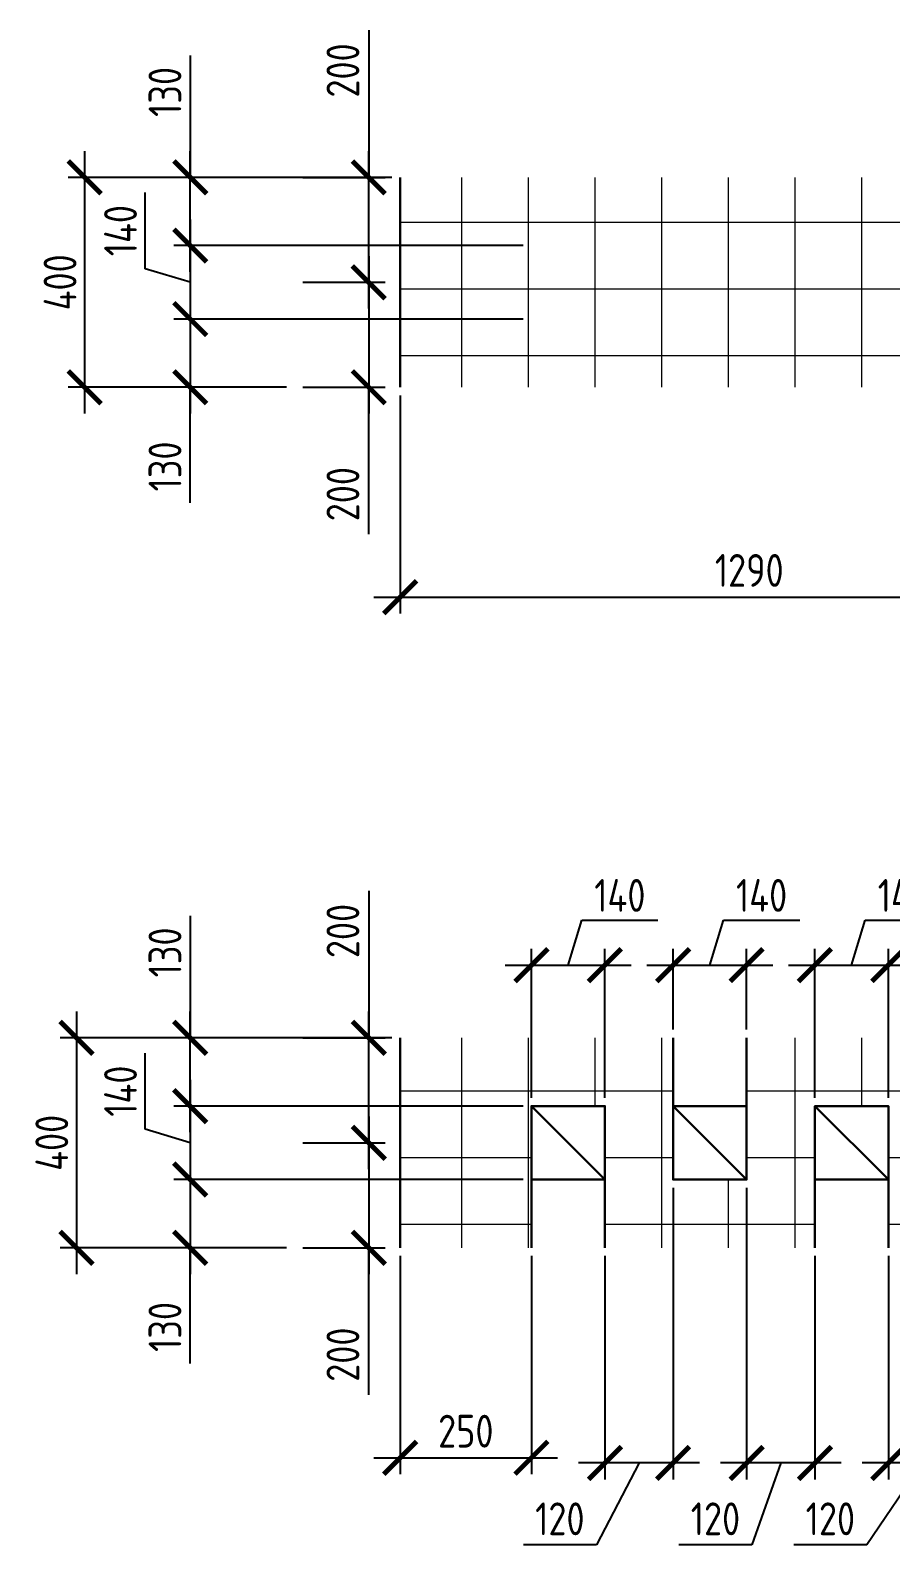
# Model space of a CAD drawing. Header units: millimetres. Extents: x -56498 to 234605, y -296269 to -29969.
# Drawn here: x 153610 to 155249, y -286365 to -283479 of the extents above; entities that cross this region are included whole.
import ezdxf

# ---------------------------------------------------------------- set-up
doc = ezdxf.new("R2010")
doc.units = ezdxf.units.MM
doc.header["$LTSCALE"] = 100
doc.header["$PDMODE"] = 35
for name, color, linetype, lineweight in [('0.3', 7, 'Continuous', 30), ('Розміри 0.09', 5, 'Continuous', 9), ('Штрихування 0.09', 253, 'Continuous', 9)]:
    doc.layers.add(name, color=color, linetype=linetype, lineweight=lineweight)
doc.styles.add('GOST 2.304', font='CS_Gost2304.shx')
doc.dimstyles.new('SPDS', dxfattribs={"dimscale": 100, "dimtxt": 2.5, "dimasz": 2.5, "dimexe": 1.25, "dimexo": 0.625, "dimtad": 1, "dimrnd": 0.001, "dimtxsty": 'GOST 2.304', "dimblk": 'ARCHTICK', "dimcen": 2.5, "dimdle": 2, "dimadec": 0, "dimazin": 2, "dimtfac": 0.75, "dimtmove": 1, "dimatfit": 3, "dimfxl": 0, "dimtolj": 1, "dimarcsym": 0})

# ---------------------------------------------------------------- blocks, each defined once
blk = doc.blocks.new('_ArchTick')
at = {"color": 0, "linetype": 'ByBlock', "const_width": 0.15}
blk.add_lwpolyline([(-0.5, -0.5), (0.5, 0.5)], dxfattribs=at)
blk = doc.blocks.new('*D515')
at = {"layer": 'Defpoints', "color": 0, "transparency": 16777216}
for p in [(154314.5, -284159.5), (155644.5, -284159.5), (155644.5, -284559.5)]:
    blk.add_point(p, dxfattribs=at)
at = {"layer": 'Розміри 0.09', "color": 0, "lineweight": -2, "transparency": 16777216}
for p, q in [((154314.5, -284175.1), (154314.5, -284590.7)), ((155644.5, -284175.1), (155644.5, -284590.7)), ((154264.5, -284559.5), (155694.5, -284559.5))]:
    blk.add_line(p, q, dxfattribs=at)
at = {"layer": 'Розміри 0.09', "color": 0, "lineweight": -2, "transparency": 16777216, "xscale": 62.5, "yscale": 62.5, "zscale": 62.5, "rotation": 180}
blk.add_blockref('_ArchTick', (154314.5, -284559.5), dxfattribs=at)
at = {"layer": 'Розміри 0.09', "color": 0, "lineweight": -2, "transparency": 16777216, "xscale": 62.5, "yscale": 62.5, "zscale": 62.5}
blk.add_blockref('_ArchTick', (155644.5, -284559.5), dxfattribs=at)
at = {"layer": 'Розміри 0.09', "color": 0, "transparency": 16777216, "insert": (154979.5, -284508.4), "char_height": 62.5, "attachment_point": 5, "style": 'GOST 2.304'}
blk.add_mtext('\\A1;1290', dxfattribs=at)
blk = doc.blocks.new('*D521')
at = {"layer": 'Defpoints', "color": 0, "transparency": 16777216}
for p in [(155244.5, -285260.4), (155104.5, -285529), (155244.5, -285529)]:
    blk.add_point(p, dxfattribs=at)
at = {"layer": 'Розміри 0.09', "color": 0, "lineweight": -2, "transparency": 16777216}
for p, q in [((155174.5, -285260.4), (155200.3, -285174.5)), ((155200.3, -285174.5), (155345.6, -285174.5)), ((155104.5, -285513.4), (155104.5, -285229.1)), ((155244.5, -285513.4), (155244.5, -285229.1)), ((155054.5, -285260.4), (155294.5, -285260.4))]:
    blk.add_line(p, q, dxfattribs=at)
at = {"layer": 'Розміри 0.09', "color": 0, "lineweight": -2, "transparency": 16777216, "xscale": 62.5, "yscale": 62.5, "zscale": 62.5, "rotation": 180}
blk.add_blockref('_ArchTick', (155104.5, -285260.4), dxfattribs=at)
at = {"layer": 'Розміри 0.09', "color": 0, "lineweight": -2, "transparency": 16777216, "xscale": 62.5, "yscale": 62.5, "zscale": 62.5}
blk.add_blockref('_ArchTick', (155244.5, -285260.4), dxfattribs=at)
at = {"layer": 'Розміри 0.09', "color": 0, "transparency": 16777216, "insert": (155273, -285127.6), "char_height": 62.5, "attachment_point": 5, "style": 'GOST 2.304'}
blk.add_mtext('\\A1;140', dxfattribs=at)
blk = doc.blocks.new('*D522')
at = {"layer": 'Defpoints', "color": 0, "transparency": 16777216}
for p in [(154974.5, -285260.4), (154834.5, -285399), (154974.5, -285399)]:
    blk.add_point(p, dxfattribs=at)
at = {"layer": 'Розміри 0.09', "color": 0, "lineweight": -2, "transparency": 16777216}
for p, q in [((154904.5, -285260.4), (154930.3, -285174.5)), ((154930.3, -285174.5), (155075.6, -285174.5)), ((154834.5, -285383.4), (154834.5, -285229.1)), ((154974.5, -285383.4), (154974.5, -285229.1)), ((154784.5, -285260.4), (155024.5, -285260.4))]:
    blk.add_line(p, q, dxfattribs=at)
at = {"layer": 'Розміри 0.09', "color": 0, "lineweight": -2, "transparency": 16777216, "xscale": 62.5, "yscale": 62.5, "zscale": 62.5, "rotation": 180}
blk.add_blockref('_ArchTick', (154834.5, -285260.4), dxfattribs=at)
at = {"layer": 'Розміри 0.09', "color": 0, "lineweight": -2, "transparency": 16777216, "xscale": 62.5, "yscale": 62.5, "zscale": 62.5}
blk.add_blockref('_ArchTick', (154974.5, -285260.4), dxfattribs=at)
at = {"layer": 'Розміри 0.09', "color": 0, "transparency": 16777216, "insert": (155003, -285127.6), "char_height": 62.5, "attachment_point": 5, "style": 'GOST 2.304'}
blk.add_mtext('\\A1;140', dxfattribs=at)
blk = doc.blocks.new('*D523')
at = {"layer": 'Defpoints', "color": 0, "transparency": 16777216}
for p in [(154704.5, -285260.4), (154564.5, -285529), (154704.5, -285529)]:
    blk.add_point(p, dxfattribs=at)
at = {"layer": 'Розміри 0.09', "color": 0, "lineweight": -2, "transparency": 16777216}
for p, q in [((154634.5, -285260.4), (154660.3, -285174.5)), ((154660.3, -285174.5), (154805.6, -285174.5)), ((154564.5, -285513.4), (154564.5, -285229.1)), ((154704.5, -285513.4), (154704.5, -285229.1)), ((154514.5, -285260.4), (154754.5, -285260.4))]:
    blk.add_line(p, q, dxfattribs=at)
at = {"layer": 'Розміри 0.09', "color": 0, "lineweight": -2, "transparency": 16777216, "xscale": 62.5, "yscale": 62.5, "zscale": 62.5, "rotation": 180}
blk.add_blockref('_ArchTick', (154564.5, -285260.4), dxfattribs=at)
at = {"layer": 'Розміри 0.09', "color": 0, "lineweight": -2, "transparency": 16777216, "xscale": 62.5, "yscale": 62.5, "zscale": 62.5}
blk.add_blockref('_ArchTick', (154704.5, -285260.4), dxfattribs=at)
at = {"layer": 'Розміри 0.09', "color": 0, "transparency": 16777216, "insert": (154733, -285127.6), "char_height": 62.5, "attachment_point": 5, "style": 'GOST 2.304'}
blk.add_mtext('\\A1;140', dxfattribs=at)
blk = doc.blocks.new('*D526')
at = {"layer": 'Defpoints', "color": 0, "transparency": 16777216}
for p in [(155374.5, -285669), (155244.5, -285799), (155244.5, -286209)]:
    blk.add_point(p, dxfattribs=at)
at = {"layer": 'Розміри 0.09', "color": 0, "lineweight": -2, "transparency": 16777216}
for p, q in [((155374.5, -285684.6), (155374.5, -286240.3)), ((155244.5, -285814.6), (155244.5, -286240.3)), ((155424.5, -286209), (155194.5, -286209)), ((155309.5, -286209), (155203.5, -286364.7)), ((155203.5, -286364.7), (155064.5, -286364.7))]:
    blk.add_line(p, q, dxfattribs=at)
at = {"layer": 'Розміри 0.09', "color": 0, "lineweight": -2, "transparency": 16777216, "xscale": 62.5, "yscale": 62.5, "zscale": 62.5, "rotation": 180}
blk.add_blockref('_ArchTick', (155244.5, -286209), dxfattribs=at)
at = {"layer": 'Розміри 0.09', "color": 0, "lineweight": -2, "transparency": 16777216, "xscale": 62.5, "yscale": 62.5, "zscale": 62.5}
blk.add_blockref('_ArchTick', (155374.5, -286209), dxfattribs=at)
at = {"layer": 'Розміри 0.09', "color": 0, "transparency": 16777216, "insert": (155134, -286315.4), "char_height": 62.5, "attachment_point": 5, "style": 'GOST 2.304'}
blk.add_mtext('\\A1;120', dxfattribs=at)
blk = doc.blocks.new('*D527')
at = {"layer": 'Defpoints', "color": 0, "transparency": 16777216}
for p in [(154974.5, -285669), (155104.5, -285799), (154974.5, -286209)]:
    blk.add_point(p, dxfattribs=at)
at = {"layer": 'Розміри 0.09', "color": 0, "lineweight": -2, "transparency": 16777216}
for p, q in [((154974.5, -285684.6), (154974.5, -286240.3)), ((155104.5, -285814.6), (155104.5, -286240.3)), ((155154.5, -286209), (154924.5, -286209)), ((155039.5, -286209), (154984.6, -286364.7)), ((154984.6, -286364.7), (154845.6, -286364.7))]:
    blk.add_line(p, q, dxfattribs=at)
at = {"layer": 'Розміри 0.09', "color": 0, "lineweight": -2, "transparency": 16777216, "xscale": 62.5, "yscale": 62.5, "zscale": 62.5, "rotation": 180}
blk.add_blockref('_ArchTick', (154974.5, -286209), dxfattribs=at)
at = {"layer": 'Розміри 0.09', "color": 0, "lineweight": -2, "transparency": 16777216, "xscale": 62.5, "yscale": 62.5, "zscale": 62.5}
blk.add_blockref('_ArchTick', (155104.5, -286209), dxfattribs=at)
at = {"layer": 'Розміри 0.09', "color": 0, "transparency": 16777216, "insert": (154915.1, -286315.4), "char_height": 62.5, "attachment_point": 5, "style": 'GOST 2.304'}
blk.add_mtext('\\A1;120', dxfattribs=at)
blk = doc.blocks.new('*D528')
at = {"layer": 'Defpoints', "color": 0, "transparency": 16777216}
for p in [(154834.5, -285669), (154704.5, -285799), (154704.5, -286209)]:
    blk.add_point(p, dxfattribs=at)
at = {"layer": 'Розміри 0.09', "color": 0, "lineweight": -2, "transparency": 16777216}
for p, q in [((154834.5, -285684.6), (154834.5, -286240.3)), ((154704.5, -285814.6), (154704.5, -286240.3)), ((154884.5, -286209), (154654.5, -286209)), ((154769.5, -286209), (154688.2, -286364.7)), ((154688.2, -286364.7), (154549.2, -286364.7))]:
    blk.add_line(p, q, dxfattribs=at)
at = {"layer": 'Розміри 0.09', "color": 0, "lineweight": -2, "transparency": 16777216, "xscale": 62.5, "yscale": 62.5, "zscale": 62.5, "rotation": 180}
blk.add_blockref('_ArchTick', (154704.5, -286209), dxfattribs=at)
at = {"layer": 'Розміри 0.09', "color": 0, "lineweight": -2, "transparency": 16777216, "xscale": 62.5, "yscale": 62.5, "zscale": 62.5}
blk.add_blockref('_ArchTick', (154834.5, -286209), dxfattribs=at)
at = {"layer": 'Розміри 0.09', "color": 0, "transparency": 16777216, "insert": (154618.7, -286315.4), "char_height": 62.5, "attachment_point": 5, "style": 'GOST 2.304'}
blk.add_mtext('\\A1;120', dxfattribs=at)
blk = doc.blocks.new('*D529')
at = {"layer": 'Defpoints', "color": 0, "transparency": 16777216}
for p in [(154314.5, -285799), (154564.5, -285799), (154564.5, -286199)]:
    blk.add_point(p, dxfattribs=at)
at = {"layer": 'Розміри 0.09', "color": 0, "lineweight": -2, "transparency": 16777216}
for p, q in [((154314.5, -285814.6), (154314.5, -286230.3)), ((154564.5, -285814.6), (154564.5, -286230.3)), ((154264.5, -286199), (154614.5, -286199))]:
    blk.add_line(p, q, dxfattribs=at)
at = {"layer": 'Розміри 0.09', "color": 0, "lineweight": -2, "transparency": 16777216, "xscale": 62.5, "yscale": 62.5, "zscale": 62.5, "rotation": 180}
blk.add_blockref('_ArchTick', (154314.5, -286199), dxfattribs=at)
at = {"layer": 'Розміри 0.09', "color": 0, "lineweight": -2, "transparency": 16777216, "xscale": 62.5, "yscale": 62.5, "zscale": 62.5}
blk.add_blockref('_ArchTick', (154564.5, -286199), dxfattribs=at)
at = {"layer": 'Розміри 0.09', "color": 0, "transparency": 16777216, "insert": (154439.5, -286148.4), "char_height": 62.5, "attachment_point": 5, "style": 'GOST 2.304'}
blk.add_mtext('\\A1;250', dxfattribs=at)
blk = doc.blocks.new('*D530')
at = {"layer": 'Defpoints', "color": 0, "transparency": 16777216}
for p in [(153914.5, -285399), (154314.5, -285399), (154564.5, -285529)]:
    blk.add_point(p, dxfattribs=at)
at = {"layer": 'Розміри 0.09', "color": 0, "lineweight": -2, "transparency": 16777216}
for p, q in [((153914.5, -285166.7), (153914.5, -285399)), ((153914.5, -285579), (153914.5, -285349)), ((154298.9, -285399), (153883.3, -285399)), ((154548.9, -285529), (153883.3, -285529))]:
    blk.add_line(p, q, dxfattribs=at)
at = {"layer": 'Розміри 0.09', "color": 0, "lineweight": -2, "transparency": 16777216, "xscale": 62.5, "yscale": 62.5, "zscale": 62.5}
for p, rotation in [((153914.5, -285399), 90), ((153914.5, -285529), 270)]:
    blk.add_blockref('_ArchTick', p, dxfattribs=dict(at, rotation=rotation))
at = {"layer": 'Розміри 0.09', "color": 0, "transparency": 16777216, "insert": (153866.4, -285236.2), "char_height": 62.5, "attachment_point": 5, "rotation": 90, "style": 'GOST 2.304'}
blk.add_mtext('\\A1;130', dxfattribs=at)
blk = doc.blocks.new('*D531')
at = {"layer": 'Defpoints', "color": 0, "transparency": 16777216}
for p in [(154564.5, -285529), (153914.5, -285669), (154564.5, -285669)]:
    blk.add_point(p, dxfattribs=at)
at = {"layer": 'Розміри 0.09', "color": 0, "lineweight": -2, "transparency": 16777216}
for p, q in [((153828.6, -285573.2), (153828.6, -285427.9)), ((153914.5, -285479), (153914.5, -285719)), ((154548.9, -285529), (153883.3, -285529)), ((153914.5, -285599), (153828.6, -285573.2)), ((154548.9, -285669), (153883.3, -285669))]:
    blk.add_line(p, q, dxfattribs=at)
at = {"layer": 'Розміри 0.09', "color": 0, "lineweight": -2, "transparency": 16777216, "xscale": 62.5, "yscale": 62.5, "zscale": 62.5}
for p, rotation in [((153914.5, -285529), 90), ((153914.5, -285669), 270)]:
    blk.add_blockref('_ArchTick', p, dxfattribs=dict(at, rotation=rotation))
at = {"layer": 'Розміри 0.09', "color": 0, "transparency": 16777216, "insert": (153781.7, -285500.6), "char_height": 62.5, "attachment_point": 5, "rotation": 90, "style": 'GOST 2.304'}
blk.add_mtext('\\A1;140', dxfattribs=at)
blk = doc.blocks.new('*D532')
at = {"layer": 'Defpoints', "color": 0, "transparency": 16777216}
for p in [(154564.5, -285669), (153914.5, -285799), (154113.3, -285799)]:
    blk.add_point(p, dxfattribs=at)
at = {"layer": 'Розміри 0.09', "color": 0, "lineweight": -2, "transparency": 16777216}
for p, q in [((153914.5, -285619), (153914.5, -285849)), ((154548.9, -285669), (153883.3, -285669)), ((154097.7, -285799), (153883.3, -285799)), ((153914.5, -286019.4), (153914.5, -285799))]:
    blk.add_line(p, q, dxfattribs=at)
at = {"layer": 'Розміри 0.09', "color": 0, "lineweight": -2, "transparency": 16777216, "xscale": 62.5, "yscale": 62.5, "zscale": 62.5}
for p, rotation in [((153914.5, -285669), 90), ((153914.5, -285799), 270)]:
    blk.add_blockref('_ArchTick', p, dxfattribs=dict(at, rotation=rotation))
at = {"layer": 'Розміри 0.09', "color": 0, "transparency": 16777216, "insert": (153866.4, -285949.8), "char_height": 62.5, "attachment_point": 5, "rotation": 90, "style": 'GOST 2.304'}
blk.add_mtext('\\A1;130', dxfattribs=at)
blk = doc.blocks.new('*D533')
at = {"layer": 'Defpoints', "color": 0, "transparency": 16777216}
for p in [(154113.3, -285399), (154254.7, -285399), (154113.3, -285599)]:
    blk.add_point(p, dxfattribs=at)
at = {"layer": 'Розміри 0.09', "color": 0, "lineweight": -2, "transparency": 16777216}
for p, q in [((154254.7, -285118.8), (154254.7, -285399)), ((154254.7, -285649), (154254.7, -285349)), ((154129, -285399), (154285.9, -285399)), ((154129, -285599), (154285.9, -285599))]:
    blk.add_line(p, q, dxfattribs=at)
at = {"layer": 'Розміри 0.09', "color": 0, "lineweight": -2, "transparency": 16777216, "xscale": 62.5, "yscale": 62.5, "zscale": 62.5}
for p, rotation in [((154254.7, -285399), 90), ((154254.7, -285599), 270)]:
    blk.add_blockref('_ArchTick', p, dxfattribs=dict(at, rotation=rotation))
at = {"layer": 'Розміри 0.09', "color": 0, "transparency": 16777216, "insert": (154205.4, -285195.4), "char_height": 62.5, "attachment_point": 5, "rotation": 90, "style": 'GOST 2.304'}
blk.add_mtext('\\A1;200', dxfattribs=at)
blk = doc.blocks.new('*D534')
at = {"layer": 'Defpoints', "color": 0, "transparency": 16777216}
for p in [(154113.3, -285599), (154113.3, -285799), (154254.7, -285799)]:
    blk.add_point(p, dxfattribs=at)
at = {"layer": 'Розміри 0.09', "color": 0, "lineweight": -2, "transparency": 16777216}
for p, q in [((154254.7, -285549), (154254.7, -285849)), ((154129, -285599), (154285.9, -285599)), ((154129, -285799), (154285.9, -285799)), ((154254.7, -286079.2), (154254.7, -285799))]:
    blk.add_line(p, q, dxfattribs=at)
at = {"layer": 'Розміри 0.09', "color": 0, "lineweight": -2, "transparency": 16777216, "xscale": 62.5, "yscale": 62.5, "zscale": 62.5}
for p, rotation in [((154254.7, -285599), 90), ((154254.7, -285799), 270)]:
    blk.add_blockref('_ArchTick', p, dxfattribs=dict(at, rotation=rotation))
at = {"layer": 'Розміри 0.09', "color": 0, "transparency": 16777216, "insert": (154205.4, -286002.6), "char_height": 62.5, "attachment_point": 5, "rotation": 90, "style": 'GOST 2.304'}
blk.add_mtext('\\A1;200', dxfattribs=at)
blk = doc.blocks.new('*D535')
at = {"layer": 'Defpoints', "color": 0, "transparency": 16777216}
for p in [(153914.5, -283759.5), (154314.5, -283759.5), (154564.5, -283889.5)]:
    blk.add_point(p, dxfattribs=at)
at = {"layer": 'Розміри 0.09', "color": 0, "lineweight": -2, "transparency": 16777216}
for p, q in [((153914.5, -283527.2), (153914.5, -283759.5)), ((153914.5, -283939.5), (153914.5, -283709.5)), ((154298.9, -283759.5), (153883.3, -283759.5)), ((154548.9, -283889.5), (153883.3, -283889.5))]:
    blk.add_line(p, q, dxfattribs=at)
at = {"layer": 'Розміри 0.09', "color": 0, "lineweight": -2, "transparency": 16777216, "xscale": 62.5, "yscale": 62.5, "zscale": 62.5}
for p, rotation in [((153914.5, -283759.5), 90), ((153914.5, -283889.5), 270)]:
    blk.add_blockref('_ArchTick', p, dxfattribs=dict(at, rotation=rotation))
at = {"layer": 'Розміри 0.09', "color": 0, "transparency": 16777216, "insert": (153866.4, -283596.7), "char_height": 62.5, "attachment_point": 5, "rotation": 90, "style": 'GOST 2.304'}
blk.add_mtext('\\A1;130', dxfattribs=at)
blk = doc.blocks.new('*D536')
at = {"layer": 'Defpoints', "color": 0, "transparency": 16777216}
for p in [(154564.5, -283889.5), (153914.5, -284029.5), (154564.5, -284029.5)]:
    blk.add_point(p, dxfattribs=at)
at = {"layer": 'Розміри 0.09', "color": 0, "lineweight": -2, "transparency": 16777216}
for p, q in [((153828.6, -283933.7), (153828.6, -283788.4)), ((153914.5, -283839.5), (153914.5, -284079.5)), ((154548.9, -283889.5), (153883.3, -283889.5)), ((153914.5, -283959.5), (153828.6, -283933.7)), ((154548.9, -284029.5), (153883.3, -284029.5))]:
    blk.add_line(p, q, dxfattribs=at)
at = {"layer": 'Розміри 0.09', "color": 0, "lineweight": -2, "transparency": 16777216, "xscale": 62.5, "yscale": 62.5, "zscale": 62.5}
for p, rotation in [((153914.5, -283889.5), 90), ((153914.5, -284029.5), 270)]:
    blk.add_blockref('_ArchTick', p, dxfattribs=dict(at, rotation=rotation))
at = {"layer": 'Розміри 0.09', "color": 0, "transparency": 16777216, "insert": (153781.7, -283861), "char_height": 62.5, "attachment_point": 5, "rotation": 90, "style": 'GOST 2.304'}
blk.add_mtext('\\A1;140', dxfattribs=at)
blk = doc.blocks.new('*D537')
at = {"layer": 'Defpoints', "color": 0, "transparency": 16777216}
for p in [(154564.5, -284029.5), (153914.5, -284159.5), (154113.3, -284159.5)]:
    blk.add_point(p, dxfattribs=at)
at = {"layer": 'Розміри 0.09', "color": 0, "lineweight": -2, "transparency": 16777216}
for p, q in [((153914.5, -283979.5), (153914.5, -284209.5)), ((154548.9, -284029.5), (153883.3, -284029.5)), ((154097.7, -284159.5), (153883.3, -284159.5)), ((153914.5, -284379.8), (153914.5, -284159.5))]:
    blk.add_line(p, q, dxfattribs=at)
at = {"layer": 'Розміри 0.09', "color": 0, "lineweight": -2, "transparency": 16777216, "xscale": 62.5, "yscale": 62.5, "zscale": 62.5}
for p, rotation in [((153914.5, -284029.5), 90), ((153914.5, -284159.5), 270)]:
    blk.add_blockref('_ArchTick', p, dxfattribs=dict(at, rotation=rotation))
at = {"layer": 'Розміри 0.09', "color": 0, "transparency": 16777216, "insert": (153866.4, -284310.3), "char_height": 62.5, "attachment_point": 5, "rotation": 90, "style": 'GOST 2.304'}
blk.add_mtext('\\A1;130', dxfattribs=at)
blk = doc.blocks.new('*D538')
at = {"layer": 'Defpoints', "color": 0, "transparency": 16777216}
for p in [(154113.3, -283759.5), (154254.7, -283759.5), (154113.3, -283959.5)]:
    blk.add_point(p, dxfattribs=at)
at = {"layer": 'Розміри 0.09', "color": 0, "lineweight": -2, "transparency": 16777216}
for p, q in [((154254.7, -283479.3), (154254.7, -283759.5)), ((154254.7, -284009.5), (154254.7, -283709.5)), ((154129, -283759.5), (154285.9, -283759.5)), ((154129, -283959.5), (154285.9, -283959.5))]:
    blk.add_line(p, q, dxfattribs=at)
at = {"layer": 'Розміри 0.09', "color": 0, "lineweight": -2, "transparency": 16777216, "xscale": 62.5, "yscale": 62.5, "zscale": 62.5}
for p, rotation in [((154254.7, -283759.5), 90), ((154254.7, -283959.5), 270)]:
    blk.add_blockref('_ArchTick', p, dxfattribs=dict(at, rotation=rotation))
at = {"layer": 'Розміри 0.09', "color": 0, "transparency": 16777216, "insert": (154205.4, -283555.8), "char_height": 62.5, "attachment_point": 5, "rotation": 90, "style": 'GOST 2.304'}
blk.add_mtext('\\A1;200', dxfattribs=at)
blk = doc.blocks.new('*D539')
at = {"layer": 'Defpoints', "color": 0, "transparency": 16777216}
for p in [(154113.3, -283959.5), (154113.3, -284159.5), (154254.7, -284159.5)]:
    blk.add_point(p, dxfattribs=at)
at = {"layer": 'Розміри 0.09', "color": 0, "lineweight": -2, "transparency": 16777216}
for p, q in [((154254.7, -283909.5), (154254.7, -284209.5)), ((154129, -283959.5), (154285.9, -283959.5)), ((154129, -284159.5), (154285.9, -284159.5)), ((154254.7, -284439.6), (154254.7, -284159.5))]:
    blk.add_line(p, q, dxfattribs=at)
at = {"layer": 'Розміри 0.09', "color": 0, "lineweight": -2, "transparency": 16777216, "xscale": 62.5, "yscale": 62.5, "zscale": 62.5}
for p, rotation in [((154254.7, -283959.5), 90), ((154254.7, -284159.5), 270)]:
    blk.add_blockref('_ArchTick', p, dxfattribs=dict(at, rotation=rotation))
at = {"layer": 'Розміри 0.09', "color": 0, "transparency": 16777216, "insert": (154205.4, -284363.1), "char_height": 62.5, "attachment_point": 5, "rotation": 90, "style": 'GOST 2.304'}
blk.add_mtext('\\A1;200', dxfattribs=at)
blk = doc.blocks.new('*D577')
at = {"layer": 'Defpoints', "color": 0, "transparency": 16777216}
for p in [(154113.3, -285399), (153697.7, -285799), (154097.7, -285799)]:
    blk.add_point(p, dxfattribs=at)
at = {"layer": 'Розміри 0.09', "color": 0, "lineweight": -2, "transparency": 16777216}
for p, q in [((153697.7, -285349), (153697.7, -285849)), ((154097.7, -285399), (153666.5, -285399)), ((154082.1, -285799), (153666.5, -285799))]:
    blk.add_line(p, q, dxfattribs=at)
at = {"layer": 'Розміри 0.09', "color": 0, "lineweight": -2, "transparency": 16777216, "xscale": 62.5, "yscale": 62.5, "zscale": 62.5}
for p, rotation in [((153697.7, -285399), 90), ((153697.7, -285799), 270)]:
    blk.add_blockref('_ArchTick', p, dxfattribs=dict(at, rotation=rotation))
at = {"layer": 'Розміри 0.09', "color": 0, "transparency": 16777216, "insert": (153650.8, -285599), "char_height": 62.5, "attachment_point": 5, "rotation": 90, "style": 'GOST 2.304'}
blk.add_mtext('\\A1;400', dxfattribs=at)
blk = doc.blocks.new('*D578')
at = {"layer": 'Defpoints', "color": 0, "transparency": 16777216}
for p in [(154113.3, -283759.5), (153713.3, -284159.5), (154113.3, -284159.5)]:
    blk.add_point(p, dxfattribs=at)
at = {"layer": 'Розміри 0.09', "color": 0, "lineweight": -2, "transparency": 16777216}
for p, q in [((153713.3, -283709.5), (153713.3, -284209.5)), ((154097.7, -283759.5), (153682.1, -283759.5)), ((154097.7, -284159.5), (153682.1, -284159.5))]:
    blk.add_line(p, q, dxfattribs=at)
at = {"layer": 'Розміри 0.09', "color": 0, "lineweight": -2, "transparency": 16777216, "xscale": 62.5, "yscale": 62.5, "zscale": 62.5}
for p, rotation in [((153713.3, -283759.5), 90), ((153713.3, -284159.5), 270)]:
    blk.add_blockref('_ArchTick', p, dxfattribs=dict(at, rotation=rotation))
at = {"layer": 'Розміри 0.09', "color": 0, "transparency": 16777216, "insert": (153666.5, -283959.5), "char_height": 62.5, "attachment_point": 5, "rotation": 90, "style": 'GOST 2.304'}
blk.add_mtext('\\A1;400', dxfattribs=at)

msp = doc.modelspace()

# ---------------------------------------------------------------- hatches: boundary and pattern name
at = {"layer": 'Штрихування 0.09'}
h = msp.add_hatch(dxfattribs=at)
h.set_pattern_fill('NET', color=256, scale=40, angle=90, style=0)
h.paths.add_polyline_path([(155514.535, -283759.456), (155374.535, -283759.456), (155374.535, -283889.456), (155514.535, -283889.456)], flags=17)
h.paths.add_polyline_path([(155244.535, -284029.456), (155104.535, -284029.456), (155104.535, -284159.456), (155244.535, -284159.456)], flags=17)
h.paths.add_polyline_path([(154974.535, -283759.456), (154834.535, -283759.456), (154834.535, -283889.456), (154974.535, -283889.456)])
h.paths.add_polyline_path([(154704.535, -284029.456), (154564.535, -284029.456), (154564.535, -284159.456), (154704.535, -284159.456)], flags=17)
h.paths.add_polyline_path([(154974.535, -283889.456), (154834.535, -283889.456), (154904.535, -283959.456), (154974.535, -283959.456)], flags=17)
h.paths.add_polyline_path([(154974.535, -283959.456), (154904.535, -283959.456), (154974.535, -284029.456)], flags=17)
h.paths.add_polyline_path([(154904.535, -283959.456), (154834.535, -283959.456), (154834.535, -284029.456), (154974.535, -284029.456)], flags=17)
h.paths.add_polyline_path([(154834.535, -283889.456), (154834.535, -283959.456), (154904.535, -283959.456)], flags=16)
h.paths.add_polyline_path([(154704.535, -283889.456), (154564.535, -283889.456), (154634.535, -283959.456), (154704.535, -283959.456)], flags=17)
h.paths.add_polyline_path([(154704.535, -283959.456), (154634.535, -283959.456), (154704.535, -284029.456)], flags=16)
h.paths.add_polyline_path([(154634.535, -283959.456), (154564.535, -283959.456), (154564.535, -284029.456), (154704.535, -284029.456)], flags=17)
h.paths.add_polyline_path([(154564.535, -283889.456), (154564.535, -283959.456), (154634.535, -283959.456)], flags=17)
h.paths.add_polyline_path([(155244.535, -283889.456), (155104.535, -283889.456), (155174.535, -283959.456), (155244.535, -283959.456)], flags=17)
h.paths.add_polyline_path([(155244.535, -283959.456), (155174.535, -283959.456), (155244.535, -284029.456)], flags=17)
h.paths.add_polyline_path([(155174.535, -283959.456), (155104.535, -283959.456), (155104.535, -284029.456), (155244.535, -284029.456)], flags=17)
h.paths.add_polyline_path([(155104.535, -283889.456), (155104.535, -283959.456), (155174.535, -283959.456)], flags=17)
h.paths.add_polyline_path([(155514.535, -283889.456), (155374.535, -283889.456), (155444.535, -283959.456), (155514.535, -283959.456)], flags=17)
h.paths.add_polyline_path([(155514.535, -283959.456), (155444.535, -283959.456), (155514.535, -284029.456)], flags=16)
h.paths.add_polyline_path([(155444.535, -283959.456), (155374.535, -283959.456), (155374.535, -284029.456), (155514.535, -284029.456)], flags=17)
h.paths.add_polyline_path([(155374.535, -283889.456), (155374.535, -283959.456), (155444.535, -283959.456)], flags=16)
h.paths.add_polyline_path([(154974.535, -283759.456), (154974.535, -283889.456), (154974.535, -284029.456), (154834.535, -284029.456), (154834.535, -283889.456), (154834.535, -283759.456), (154314.535, -283759.456), (154314.535, -284159.456), (154564.535, -284159.456), (154564.535, -284029.456), (154564.535, -283889.456), (154704.535, -283889.456), (154704.535, -284029.456), (154704.535, -284159.456), (155104.535, -284159.456), (155104.535, -284029.456), (155104.535, -283889.456), (155244.535, -283889.456), (155244.535, -284029.456), (155244.535, -284159.456), (155644.535, -284159.456), (155644.535, -284029.456), (155644.535, -283889.456), (155914.535, -283889.456), (155914.535, -284029.456), (155914.535, -284159.456), (156134.535, -284159.456), (156434.535, -284159.456), (156434.535, -283759.456), (156314.535, -283759.456), (156314.535, -283889.456), (156314.535, -284029.456), (156044.535, -284029.456), (156044.535, -283889.456), (156044.535, -283759.456), (155734.535, -283759.456), (155514.535, -283759.456), (155514.535, -283889.456), (155514.535, -284029.456), (155374.535, -284029.456), (155374.535, -283889.456), (155374.535, -283759.456)])
h = msp.add_hatch(dxfattribs=at)
h.set_pattern_fill('NET', color=256, scale=40, angle=90, style=0)
h.set_pattern_definition([(90, (0, 250), (-127, 8e-15), []), (180, (0, 250), (-2e-14, -127), [])])
h.paths.add_polyline_path([(155914.535, -285669.019), (155770.61, -285669.019), (155764.866, -285799.019), (155914.535, -285799.019)], flags=17)
h.paths.add_polyline_path([(155770.61, -285669.019), (155644.535, -285669.019), (155644.535, -285799.019), (155764.866, -285799.019)], flags=17)
h.paths.add_polyline_path([(156314.535, -285399.019), (156044.535, -285399.019), (156044.535, -285529.019), (156314.535, -285529.019)], flags=17)
h.paths.add_polyline_path([(154974.535, -285399.019), (154974.535, -285529.019), (154974.535, -285669.019), (154834.535, -285669.019), (154834.535, -285529.019), (154834.535, -285399.019), (154314.535, -285399.019), (154314.535, -285799.019), (154564.535, -285799.019), (154564.535, -285669.019), (154564.535, -285529.019), (154704.535, -285529.019), (154704.535, -285669.019), (154704.535, -285799.019), (155104.535, -285799.019), (155104.535, -285669.019), (155104.535, -285529.019), (155244.535, -285529.019), (155244.535, -285669.019), (155244.535, -285799.019), (155644.535, -285799.019), (155644.535, -285669.019), (155644.535, -285529.019), (155914.535, -285529.019), (155914.535, -285669.019), (155914.535, -285799.019), (156134.535, -285799.019), (156434.535, -285799.019), (156434.535, -285399.019), (156314.535, -285399.019), (156314.535, -285529.019), (156314.535, -285669.019), (156044.535, -285669.019), (156044.535, -285529.019), (156044.535, -285399.019), (155734.535, -285399.019), (155514.535, -285399.019), (155514.535, -285529.019), (155514.535, -285669.019), (155374.535, -285669.019), (155374.535, -285529.019), (155374.535, -285399.019)])

# ---------------------------------------------------------------- linework, layer by layer
at = {"layer": '0.3'}
for p, q in [((154314.535, -284159.456), (154314.535, -283759.456)), ((154314.535, -285799.019), (154314.535, -285399.019)), ((154834.535, -285529.019), (154834.535, -285399.019)), ((154974.535, -285529.019), (154974.535, -285399.019)), ((154564.535, -285799.019), (154564.535, -285669.019)), ((154704.535, -285799.019), (154704.535, -285669.019)), ((155104.535, -285799.019), (155104.535, -285669.019)), ((155244.535, -285799.019), (155244.535, -285669.019))]:
    msp.add_line(p, q, dxfattribs=at)
for points in [[(154564.535, -285529.019), (154704.535, -285529.019), (154704.535, -285669.019), (154564.535, -285529.019), (154564.535, -285669.019), (154704.535, -285669.019)], [(154834.535, -285529.019), (154974.535, -285529.019), (154974.535, -285669.019), (154834.535, -285529.019), (154834.535, -285669.019), (154974.535, -285669.019)], [(155104.535, -285529.019), (155244.535, -285529.019), (155244.535, -285669.019), (155104.535, -285529.019), (155104.535, -285669.019), (155244.535, -285669.019)]]:
    msp.add_lwpolyline(points, dxfattribs=at)

# ---------------------------------------------------------------- dimensions: what is measured, and where the dimension line sits
at = {"layer": 'Розміри 0.09'}
for base, p1, p2, angle, picture, middle in [((154254.666, -283759.456), (154113.343, -283959.456), (154113.343, -283759.456), 90, '*D538', (154262.777, -283555.847)), ((153914.535, -283759.456), (154564.535, -283889.456), (154314.535, -283759.456), 90, '*D535', (153914.535, -283596.682)), ((154254.666, -284159.456), (154113.343, -283959.456), (154113.343, -284159.456), 270, '*D539', (154262.777, -284363.065)), ((153914.535, -284159.456), (154564.535, -284029.456), (154113.343, -284159.456), 90, '*D537', (153927.858, -284310.26)), ((154254.666, -285399.019), (154113.343, -285599.019), (154113.343, -285399.019), 90, '*D533', (154262.777, -285195.41)), ((153914.535, -285399.019), (154564.535, -285529.019), (154314.535, -285399.019), 90, '*D530', (153914.535, -285236.245)), ((154254.666, -285799.019), (154113.343, -285599.019), (154113.343, -285799.019), 270, '*D534', (154262.777, -286002.629)), ((153914.535, -285799.019), (154564.535, -285669.019), (154113.343, -285799.019), 90, '*D532', (153927.858, -285949.823))]:
    dim = msp.add_linear_dim(base=base, p1=p1, p2=p2, angle=angle, dimstyle='SPDS', override={"dimscale": 25, "dimlfac": 1, "dimtxsty": 'GOST 2.304', "dimblk1": 'ArchTick', "dimblk2": 'ArchTick', "dimsah": 1, "dimtolj": 1}, dxfattribs=at)
    dim.commit()
    dim.dimension.update_dxf_attribs({"geometry": picture, "text_midpoint": middle, "dimtype": 160})
for base, p1, p2, picture, middle in [((153713.343, -284159.456), (154113.343, -283759.456), (154113.343, -284159.456), '*D578', (153666.468, -283959.456)), ((153914.535, -284029.456), (154564.535, -283889.456), (154564.535, -284029.456), '*D536', (153781.722, -283918.05)), ((153697.718, -285799.019), (154113.343, -285399.019), (154097.718, -285799.019), '*D577', (153650.843, -285599.019)), ((153914.535, -285669.019), (154564.535, -285529.019), (154564.535, -285669.019), '*D531', (153781.722, -285557.613))]:
    dim = msp.add_linear_dim(base=base, p1=p1, p2=p2, angle=90, dimstyle='SPDS', override={"dimscale": 25, "dimlfac": 1, "dimtxsty": 'GOST 2.304', "dimblk1": 'ArchTick', "dimblk2": 'ArchTick', "dimsah": 1, "dimtolj": 1}, dxfattribs=at)
    dim.commit()
    dim.dimension.update_dxf_attribs({"geometry": picture, "text_midpoint": middle})
dim = msp.add_linear_dim(base=(155644.535, -284559.456), p1=(154314.535, -284159.456), p2=(155644.535, -284159.456), text='1290', dimstyle='SPDS', override={"dimscale": 25, "dimlfac": 1, "dimtxsty": 'GOST 2.304', "dimblk1": 'ArchTick', "dimblk2": 'ArchTick', "dimsah": 1, "dimtolj": 1}, dxfattribs=at)
dim.commit()
dim.dimension.update_dxf_attribs({"geometry": '*D515', "text_midpoint": (154979.535, -284508.352)})
for base, p1, p2, picture, middle in [((154704.535, -285260.389), (154564.535, -285529.019), (154704.535, -285529.019), '*D523', (154675.941, -285127.577)), ((154974.535, -285260.389), (154834.535, -285399.019), (154974.535, -285399.019), '*D522', (154945.941, -285127.577)), ((155244.535, -285260.389), (155104.535, -285529.019), (155244.535, -285529.019), '*D521', (155215.941, -285127.577)), ((154564.535, -286199.019), (154314.535, -285799.019), (154564.535, -285799.019), '*D529', (154439.535, -286148.429))]:
    dim = msp.add_linear_dim(base=base, p1=p1, p2=p2, dimstyle='SPDS', override={"dimscale": 25, "dimlfac": 1, "dimtxsty": 'GOST 2.304', "dimblk1": 'ArchTick', "dimblk2": 'ArchTick', "dimsah": 1, "dimtolj": 1}, dxfattribs=at)
    dim.commit()
    dim.dimension.update_dxf_attribs({"geometry": picture, "text_midpoint": middle})
for base, p1, p2, picture, middle in [((154704.535, -286209.019), (154834.535, -285669.019), (154704.535, -285799.019), '*D528', (154672.604, -286364.718)), ((154974.535, -286209.019), (155104.535, -285799.019), (154974.535, -285669.019), '*D527', (154969.017, -286364.718)), ((155244.535, -286209.019), (155374.535, -285669.019), (155244.535, -285799.019), '*D526', (155187.896, -286364.718))]:
    dim = msp.add_linear_dim(base=base, p1=p1, p2=p2, text='120', dimstyle='SPDS', override={"dimscale": 25, "dimlfac": 1, "dimtxsty": 'GOST 2.304', "dimblk1": 'ArchTick', "dimblk2": 'ArchTick', "dimsah": 1, "dimtolj": 1}, dxfattribs=at)
    dim.commit()
    dim.dimension.update_dxf_attribs({"geometry": picture, "text_midpoint": middle, "dimtype": 160})

doc.saveas('drawing.dxf')
